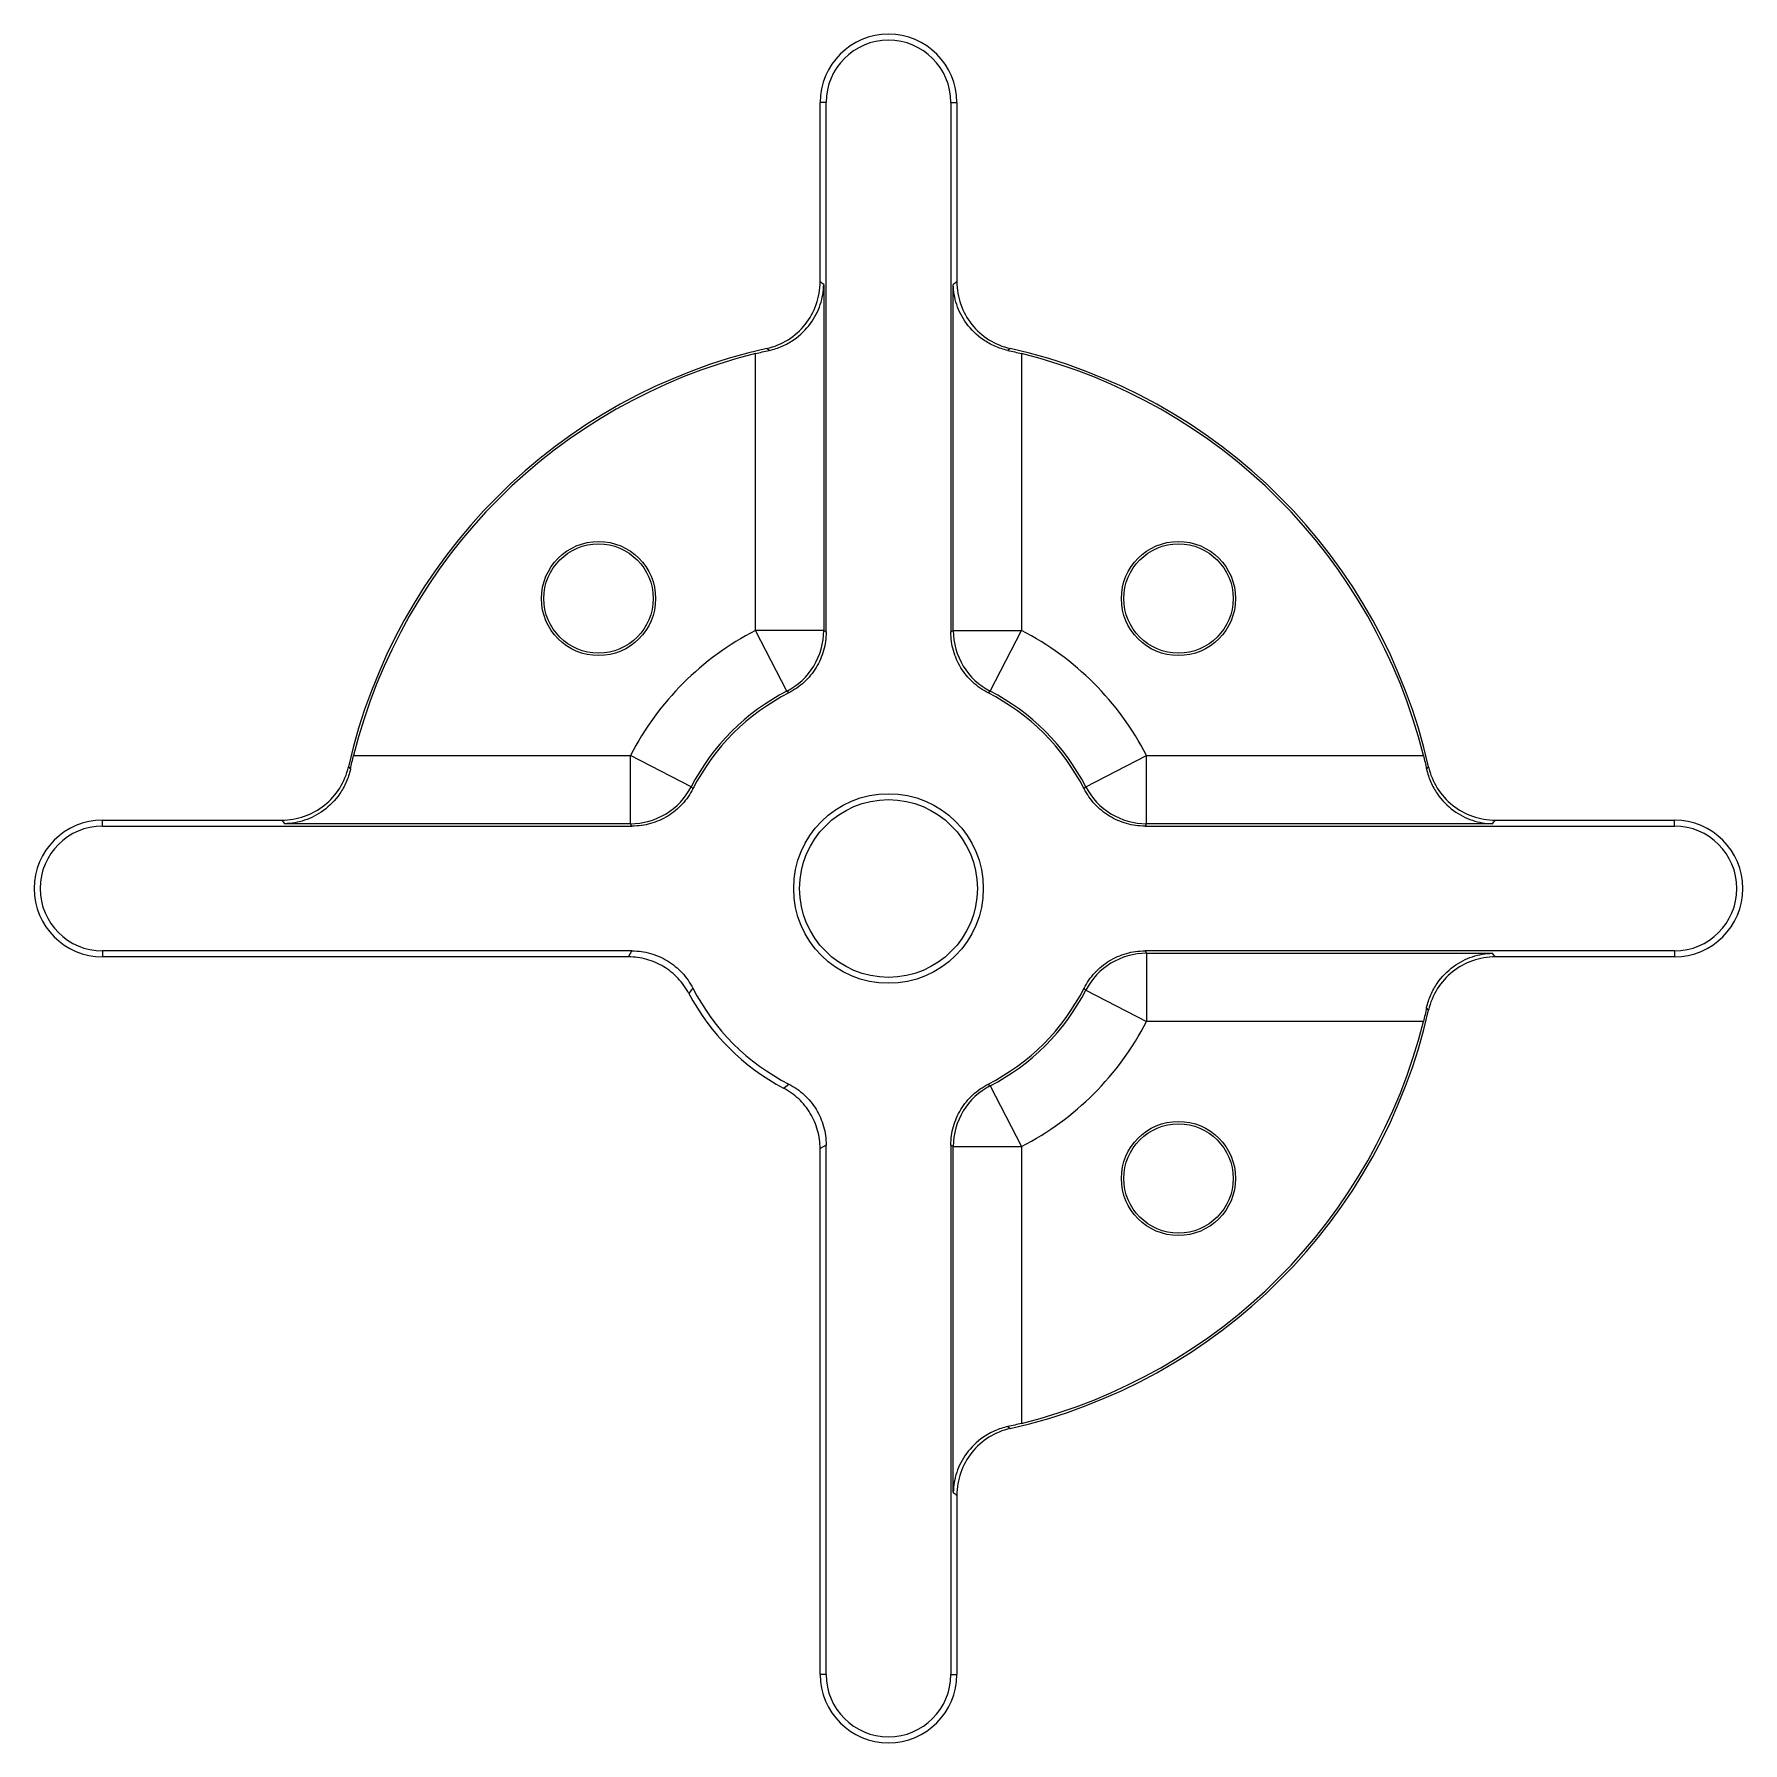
# Paper-space layout '_Bottom' of a CAD drawing. Header units: millimetres. Extents: x -25 to 25, y -25 to 25.
import ezdxf

# ---------------------------------------------------------------- set-up
doc = ezdxf.new("R2010")
doc.units = ezdxf.units.MM

psp = doc.layouts.new('_Bottom')

# ---------------------------------------------------------------- linework, layer by layer
at = {"color": 7, "linetype": 'Continuous', "lineweight": 15}
for p, q in [((-1.825, 23), (-2, 23)), ((-2, 17.755), (-2, 23)), ((-1.825, 7.507), (-1.825, 23)), ((1.825, 23), (1.825, 7.507)), ((1.825, 23), (2, 23)), ((2, 23), (2, 17.755)), ((-1.896, 17.671), (-1.896, 7.55)), ((1.896, 7.55), (1.896, 17.671)), ((-3.896, 7.55), (-3.896, 15.653)), ((3.896, 15.653), (3.896, 7.55)), ((-1.896, 7.55), (-3.896, 7.55)), ((-2.979, 5.773), (-3.896, 7.55)), ((-1.896, 7.55), (-1.825, 7.507)), ((1.825, 7.507), (1.896, 7.55)), ((1.896, 7.55), (3.896, 7.55)), ((2.979, 5.773), (3.896, 7.55)), ((-15.653, 3.896), (-7.55, 3.896)), ((-7.55, 1.896), (-7.55, 3.896)), ((-5.773, 2.979), (-7.55, 3.896)), ((5.773, 2.979), (7.55, 3.896)), ((7.55, 3.896), (15.653, 3.896)), ((7.55, 1.896), (7.55, 3.896)), ((-23, 1.825), (-23, 2)), ((-23, 2), (-17.755, 2)), ((17.755, 2), (23, 2)), ((23, 1.825), (23, 2)), ((-23, 1.825), (-7.507, 1.825)), ((-7.55, 1.896), (-17.671, 1.896)), ((-7.507, 1.825), (-7.55, 1.896)), ((7.55, 1.896), (7.507, 1.825)), ((7.507, 1.825), (23, 1.825)), ((17.671, 1.896), (7.55, 1.896)), ((-23, -1.825), (-23, -2)), ((-7.507, -1.825), (-23, -1.825)), ((-7.613, -2), (-23, -2)), ((-7.613, -2), (-7.507, -1.825)), ((23, -1.825), (7.507, -1.825)), ((7.507, -1.825), (7.55, -1.896)), ((7.55, -1.896), (17.671, -1.896)), ((7.55, -1.896), (7.55, -3.896)), ((23, -2), (17.755, -2)), ((23, -1.825), (23, -2)), ((5.773, -2.979), (7.55, -3.896)), ((15.653, -3.896), (7.55, -3.896)), ((2.979, -5.773), (3.896, -7.55)), ((-1.825, -7.507), (-2, -7.613)), ((-2, -23), (-2, -7.613)), ((-1.825, -23), (-1.825, -7.507)), ((1.825, -7.507), (1.825, -23)), ((1.896, -7.55), (1.825, -7.507)), ((1.896, -17.671), (1.896, -7.55)), ((1.896, -7.55), (3.896, -7.55)), ((3.896, -7.55), (3.896, -15.653)), ((2, -17.755), (2, -23)), ((-1.825, -23), (-2, -23)), ((1.825, -23), (2, -23))]:
    psp.add_line(p, q, dxfattribs=at)
at = {"color": 7, "linetype": 'Continuous', "lineweight": 15, "flags": 128}
for points in [[(-3.496, 15.746), (-3.496, 15.747), (-3.56, 15.804)], [(3.56, 15.804), (3.496, 15.747), (3.496, 15.746)], [(-2.917, 5.725), (-2.978, 5.772), (-2.979, 5.773)], [(2.979, 5.773), (2.948, 5.749), (2.917, 5.725)], [(-15.804, 3.56), (-15.747, 3.496), (-15.746, 3.496)], [(15.746, 3.496), (15.747, 3.496), (15.804, 3.56)], [(-5.773, 2.979), (-5.749, 2.948), (-5.725, 2.917)], [(5.725, 2.917), (5.772, 2.978), (5.773, 2.979)], [(-5.725, -2.917), (-5.772, -2.978), (-5.843, -3.07)], [(5.773, -2.979), (5.749, -2.948), (5.725, -2.917)], [(15.804, -3.56), (15.747, -3.496), (15.746, -3.496)], [(-3.07, -5.843), (-3.009, -5.796), (-2.917, -5.725)], [(2.917, -5.725), (2.978, -5.772), (2.979, -5.773)], [(3.496, -15.746), (3.496, -15.747), (3.56, -15.804)]]:
    psp.add_lwpolyline(points, dxfattribs=at)
at = {"color": 7, "linetype": 'Continuous', "lineweight": 15}
for centre, radius in [((-8.485, 8.485), 1.67), ((-8.485, 8.485), 1.6), ((8.485, 8.485), 1.67), ((8.485, 8.485), 1.6), ((0, 0), 2.775), ((0, 0), 2.6), ((8.485, -8.485), 1.67), ((8.485, -8.485), 1.6)]:
    psp.add_circle(centre, radius, dxfattribs=at)
for centre, radius, start, end in [((0, 23), 2, 0, 180), ((0, 23), 1.825, 0, 180), ((-38.243, -27.561), 58.026, 51.216, 51.34777), ((38.243, -27.561), 58.026, 128.65223, 128.784), ((0, 0), 16.2, 102.6954, 167.3046), ((0, 0), 16.13, 103.9756, 166.0244), ((0, 0), 16.2, 12.6954, 77.3046), ((0, 0), 16.13, 13.9756, 76.0244), ((0, 0), 8.496, 117.293, 152.707), ((-3.896, 7.55), 2, 297.3044, 359.9886), ((3.896, 7.55), 2, 180.0114, 242.6956), ((0, 0), 8.496, 27.293, 62.707), ((0, 0), 6.496, 117.293, 152.707), ((0, 0), 6.425, 117.0016, 152.9984), ((0, 0), 6.425, 27.0016, 62.9984), ((0, 0), 6.496, 27.293, 62.707), ((-7.55, 3.896), 2, 270.0114, 332.6956), ((7.55, 3.896), 2, 207.3044, 269.9886), ((-23, 0), 2, 90, 270), ((-23, 0), 1.825, 90, 270), ((27.561, 38.243), 58.026, 218.65223, 218.784), ((-27.561, 38.243), 58.026, 321.216, 321.34777), ((23, 0), 2, 270, 90), ((23, 0), 1.825, 270, 90), ((7.55, -3.896), 2, 90.0114, 152.6956), ((-27.561, -38.243), 58.026, 38.65223, 38.784), ((0, 0), 6.425, 207.0016, 242.9984), ((0, 0), 6.425, 297.0016, 332.9984), ((0, 0), 6.496, 297.293, 332.707), ((0, 0), 6.6, 207.7165, 242.2835), ((0, 0), 16.2, 282.6954, 347.3046), ((0, 0), 8.496, 297.293, 332.707), ((0, 0), 16.13, 283.9756, 346.0244), ((3.896, -7.55), 2, 117.3044, 179.9886), ((38.243, 27.561), 58.026, 231.216, 231.34777), ((0, -23), 2, 180, 0), ((0, -23), 1.825, 180, 0)]:
    psp.add_arc(centre, radius, start, end, dxfattribs=at)
for points, knots in [([(-3.56, 15.804), (-3.339, 15.854), (-3.132, 15.939), (-2.747, 16.18), (-2.58, 16.328), (-2.296, 16.683), (-2.188, 16.879), (-2.038, 17.307), (-2, 17.528), (-2, 17.755)], [0, 0, 0, 0, 0.25, 0.25, 0.5, 0.5, 0.75, 0.75, 1, 1, 1, 1]), ([(-3.496, 15.746), (-3.36, 15.776), (-3.233, 15.818), (-2.994, 15.922), (-2.882, 15.985), (-2.577, 16.192), (-2.412, 16.357), (-2.155, 16.707), (-2.06, 16.895), (-1.964, 17.183), (-1.94, 17.279), (-1.907, 17.474), (-1.898, 17.573), (-1.896, 17.671)], [0, 0, 0, 0, 0.125, 0.125, 0.25, 0.25, 0.5, 0.5, 0.75, 0.75, 0.875, 0.875, 1, 1, 1, 1]), ([(3.496, 15.746), (3.36, 15.776), (3.233, 15.818), (2.994, 15.922), (2.882, 15.985), (2.577, 16.192), (2.412, 16.357), (2.155, 16.707), (2.06, 16.895), (1.964, 17.183), (1.94, 17.279), (1.907, 17.474), (1.898, 17.573), (1.896, 17.671)], [0, 0, 0, 0, 0.125, 0.125, 0.25, 0.25, 0.5, 0.5, 0.75, 0.75, 0.875, 0.875, 1, 1, 1, 1]), ([(2, 17.755), (2, 17.528), (2.038, 17.307), (2.188, 16.879), (2.296, 16.683), (2.58, 16.328), (2.747, 16.18), (3.132, 15.939), (3.339, 15.854), (3.56, 15.804)], [0, 0, 0, 0, 0.25, 0.25, 0.5, 0.5, 0.75, 0.75, 1, 1, 1, 1]), ([(-1.825, 7.507), (-1.825, 7.322), (-1.851, 7.141), (-1.95, 6.789), (-2.024, 6.619), (-2.215, 6.307), (-2.333, 6.163), (-2.601, 5.915), (-2.753, 5.809), (-2.917, 5.725)], [0, 0, 0, 0, 0.25, 0.25, 0.5, 0.5, 0.75, 0.75, 1, 1, 1, 1]), ([(2.917, 5.725), (2.753, 5.809), (2.603, 5.913), (2.334, 6.162), (2.216, 6.305), (2.025, 6.616), (1.95, 6.788), (1.851, 7.138), (1.825, 7.322), (1.825, 7.507)], [0, 0, 0, 0, 0.25, 0.25, 0.5, 0.5, 0.75, 0.75, 1, 1, 1, 1]), ([(-17.755, 2), (-17.528, 2), (-17.307, 2.038), (-16.879, 2.188), (-16.683, 2.296), (-16.328, 2.58), (-16.18, 2.747), (-15.939, 3.132), (-15.854, 3.339), (-15.804, 3.56)], [0, 0, 0, 0, 0.25, 0.25, 0.5, 0.5, 0.75, 0.75, 1, 1, 1, 1]), ([(15.804, 3.56), (15.854, 3.339), (15.939, 3.132), (16.18, 2.747), (16.328, 2.58), (16.683, 2.296), (16.879, 2.188), (17.307, 2.038), (17.528, 2), (17.755, 2)], [0, 0, 0, 0, 0.25, 0.25, 0.5, 0.5, 0.75, 0.75, 1, 1, 1, 1]), ([(-15.746, 3.496), (-15.776, 3.36), (-15.818, 3.233), (-15.922, 2.994), (-15.985, 2.882), (-16.192, 2.577), (-16.357, 2.412), (-16.707, 2.155), (-16.895, 2.06), (-17.183, 1.964), (-17.279, 1.94), (-17.474, 1.907), (-17.573, 1.898), (-17.671, 1.896)], [0, 0, 0, 0, 0.125, 0.125, 0.25, 0.25, 0.5, 0.5, 0.75, 0.75, 0.875, 0.875, 1, 1, 1, 1]), ([(15.746, 3.496), (15.776, 3.36), (15.818, 3.233), (15.922, 2.994), (15.985, 2.882), (16.192, 2.577), (16.357, 2.412), (16.707, 2.155), (16.895, 2.06), (17.183, 1.964), (17.279, 1.94), (17.474, 1.907), (17.573, 1.898), (17.671, 1.896)], [0, 0, 0, 0, 0.125, 0.125, 0.25, 0.25, 0.5, 0.5, 0.75, 0.75, 0.875, 0.875, 1, 1, 1, 1]), ([(-5.725, 2.917), (-5.809, 2.753), (-5.913, 2.603), (-6.162, 2.334), (-6.305, 2.216), (-6.616, 2.025), (-6.788, 1.95), (-7.138, 1.851), (-7.322, 1.825), (-7.507, 1.825)], [0, 0, 0, 0, 0.25, 0.25, 0.5, 0.5, 0.75, 0.75, 1, 1, 1, 1]), ([(7.507, 1.825), (7.322, 1.825), (7.141, 1.851), (6.789, 1.95), (6.619, 2.024), (6.307, 2.215), (6.163, 2.333), (5.915, 2.601), (5.809, 2.753), (5.725, 2.917)], [0, 0, 0, 0, 0.25, 0.25, 0.5, 0.5, 0.75, 0.75, 1, 1, 1, 1]), ([(-7.507, -1.825), (-7.322, -1.825), (-7.141, -1.851), (-6.789, -1.95), (-6.619, -2.024), (-6.307, -2.215), (-6.163, -2.333), (-5.915, -2.601), (-5.809, -2.753), (-5.725, -2.917)], [0, 0, 0, 0, 0.25, 0.25, 0.5, 0.5, 0.75, 0.75, 1, 1, 1, 1]), ([(5.725, -2.917), (5.809, -2.753), (5.913, -2.603), (6.162, -2.334), (6.305, -2.216), (6.616, -2.025), (6.788, -1.95), (7.138, -1.851), (7.322, -1.825), (7.507, -1.825)], [0, 0, 0, 0, 0.25, 0.25, 0.5, 0.5, 0.75, 0.75, 1, 1, 1, 1]), ([(15.746, -3.496), (15.776, -3.36), (15.818, -3.233), (15.922, -2.994), (15.985, -2.882), (16.192, -2.577), (16.357, -2.412), (16.707, -2.155), (16.895, -2.06), (17.183, -1.964), (17.279, -1.94), (17.474, -1.907), (17.573, -1.898), (17.671, -1.896)], [0, 0, 0, 0, 0.125, 0.125, 0.25, 0.25, 0.5, 0.5, 0.75, 0.75, 0.875, 0.875, 1, 1, 1, 1]), ([(-5.843, -3.07), (-5.928, -2.908), (-6.033, -2.761), (-6.281, -2.497), (-6.424, -2.382), (-6.732, -2.195), (-6.902, -2.122), (-7.249, -2.025), (-7.43, -2), (-7.613, -2)], [0, 0, 0, 0, 0.25, 0.25, 0.5, 0.5, 0.75, 0.75, 1, 1, 1, 1]), ([(17.755, -2), (17.528, -2), (17.307, -2.038), (16.879, -2.188), (16.683, -2.296), (16.328, -2.58), (16.18, -2.747), (15.939, -3.132), (15.854, -3.339), (15.804, -3.56)], [0, 0, 0, 0, 0.25, 0.25, 0.5, 0.5, 0.75, 0.75, 1, 1, 1, 1]), ([(-2, -7.613), (-2, -7.43), (-2.025, -7.252), (-2.122, -6.903), (-2.194, -6.734), (-2.381, -6.425), (-2.497, -6.281), (-2.759, -6.034), (-2.908, -5.928), (-3.07, -5.843)], [0, 0, 0, 0, 0.25, 0.25, 0.5, 0.5, 0.75, 0.75, 1, 1, 1, 1]), ([(-2.917, -5.725), (-2.753, -5.809), (-2.603, -5.913), (-2.334, -6.162), (-2.216, -6.305), (-2.025, -6.616), (-1.95, -6.788), (-1.851, -7.138), (-1.825, -7.322), (-1.825, -7.507)], [0, 0, 0, 0, 0.25, 0.25, 0.5, 0.5, 0.75, 0.75, 1, 1, 1, 1]), ([(1.825, -7.507), (1.825, -7.322), (1.851, -7.141), (1.95, -6.789), (2.024, -6.619), (2.215, -6.307), (2.333, -6.163), (2.601, -5.915), (2.753, -5.809), (2.917, -5.725)], [0, 0, 0, 0, 0.25, 0.25, 0.5, 0.5, 0.75, 0.75, 1, 1, 1, 1]), ([(3.496, -15.746), (3.36, -15.776), (3.233, -15.818), (2.994, -15.922), (2.882, -15.985), (2.577, -16.192), (2.412, -16.357), (2.155, -16.707), (2.06, -16.895), (1.964, -17.183), (1.94, -17.279), (1.907, -17.474), (1.898, -17.573), (1.896, -17.671)], [0, 0, 0, 0, 0.125, 0.125, 0.25, 0.25, 0.5, 0.5, 0.75, 0.75, 0.875, 0.875, 1, 1, 1, 1]), ([(3.56, -15.804), (3.339, -15.854), (3.132, -15.939), (2.747, -16.18), (2.58, -16.328), (2.296, -16.683), (2.188, -16.879), (2.038, -17.307), (2, -17.528), (2, -17.755)], [0, 0, 0, 0, 0.25, 0.25, 0.5, 0.5, 0.75, 0.75, 1, 1, 1, 1])]:
    psp.add_open_spline(points, degree=3, knots=knots, dxfattribs=at)
for points in [[(-3.896, 15.653), (-3.761, 15.686), (-3.628, 15.717), (-3.496, 15.746)], [(3.496, 15.746), (3.628, 15.717), (3.761, 15.686), (3.896, 15.653)], [(-15.746, 3.496), (-15.717, 3.628), (-15.686, 3.761), (-15.653, 3.896)], [(15.653, 3.896), (15.686, 3.761), (15.717, 3.628), (15.746, 3.496)], [(15.746, -3.496), (15.717, -3.628), (15.686, -3.761), (15.653, -3.896)], [(3.896, -15.653), (3.761, -15.686), (3.628, -15.717), (3.496, -15.746)]]:
    psp.add_open_spline(points, degree=3, dxfattribs=at)

doc.saveas('drawing.dxf')
